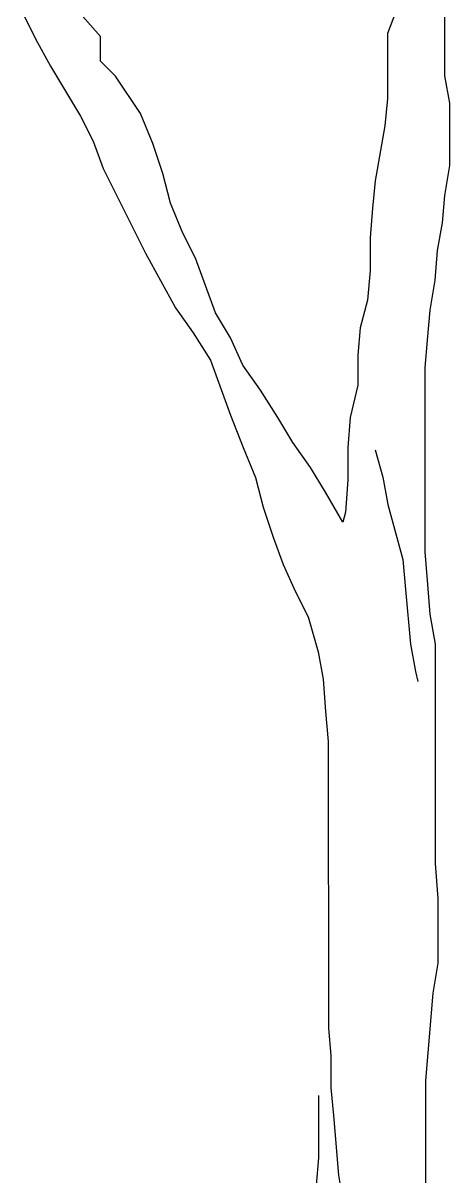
# Model space of a CAD drawing. Header units: millimetres. Extents: x 1564 to 2013, y 216 to 285.
# Drawn here: x 1616.425 to 1617.102, y 223.92 to 225.75 of the extents above; entities that cross this region are included whole.
import ezdxf

# ---------------------------------------------------------------- set-up
doc = ezdxf.new("R2010")
doc.units = ezdxf.units.MM
doc.header["$LTSCALE"] = 10
doc.layers.get('0').update_dxf_attribs({"color": 90})
doc.layers.add('ÁRVORE PRESERVADA', color=252, linetype='Continuous')

# ---------------------------------------------------------------- blocks, each defined once
blk = doc.blocks.new('A$C338F7350')
for points in [[(5.3132, 3.949), (5.313, 4.1566), (5.3179, 4.211), (5.3277, 4.3296), (5.3375, 4.3889), (5.3374, 4.5174), (5.3324, 4.5866), (5.332, 5.0216), (5.322, 5.0809), (5.317, 5.1402), (5.312, 5.2044), (5.3117, 5.5702), (5.3166, 5.6245), (5.3215, 5.6838), (5.3313, 5.7432), (5.3362, 5.8025), (5.346, 5.8569), (5.3509, 5.9112), (5.3608, 5.9705), (5.3607, 6.0941), (5.3507, 6.1485), (5.3506, 6.2671)], [(5.1489, 5.2636), (5.1142, 5.3229), (5.0845, 5.3722), (5.0499, 5.4216), (5.0202, 5.471), (4.9856, 5.5254), (4.9509, 5.5748), (4.9261, 5.6291), (4.8964, 5.6785), (4.8568, 5.7872), (4.832, 5.8366), (4.8073, 5.8959), (4.7924, 5.9552), (4.7726, 6.0145), (4.7478, 6.0738), (4.6983, 6.1479), (4.6686, 6.1775), (4.6686, 6.2269), (4.629, 6.2714)], [(5.2666, 6.3115), (5.237, 6.2324), (5.2371, 6.1039), (5.2322, 6.0495), (5.2125, 5.9407), (5.2076, 5.8864), (5.2027, 5.8271), (5.2028, 5.7628), (5.1979, 5.7035), (5.1831, 5.6491), (5.1782, 5.5947), (5.1783, 5.5354), (5.1635, 5.4712), (5.1586, 5.4119), (5.1587, 5.3476), (5.1538, 5.2833), (5.1489, 5.2636)], [(4.5153, 6.2713), (4.5401, 6.2219), (4.5698, 6.1675), (4.6292, 6.0687), (4.654, 6.0193), (4.6738, 5.965), (4.7579, 5.797), (4.8174, 5.6883), (4.852, 5.6389), (4.8866, 5.5846), (4.9263, 5.4759), (4.9511, 5.4117), (4.9758, 5.3524), (4.9907, 5.2931), (5.0105, 5.2338), (5.0303, 5.1794), (5.0551, 5.1251), (5.0799, 5.0757), (5.0997, 5.0065), (5.1096, 4.9522), (5.1146, 4.8879), (5.1196, 4.8286), (5.1202, 4.2602), (5.1251, 4.2059), (5.1252, 4.1416), (5.1302, 4.0873), (5.1402, 3.9686), (5.1601, 3.85)], [(5.213, 5.407), (5.2279, 5.3526), (5.2378, 5.2983), (5.2676, 5.1895), (5.2726, 5.1302), (5.2826, 5.0215), (5.2925, 4.9672), (5.2975, 4.9474)], [(5.1005, 4.1268), (5.1006, 4.0032), (5.0957, 3.9488), (5.0761, 3.8401), (5.0763, 3.6028), (5.0714, 3.5485), (5.0714, 3.5386)]]:
    blk.add_lwpolyline(points)

msp = doc.modelspace()

# ---------------------------------------------------------------- block references
at = {"layer": 'ÁRVORE PRESERVADA', "xscale": 0.7999999999999545, "yscale": 0.8000000000001819, "zscale": 0.8}
msp.add_blockref('A$C338F7350', (1612.8132, 220.7475), dxfattribs=at)

doc.saveas('drawing.dxf')
